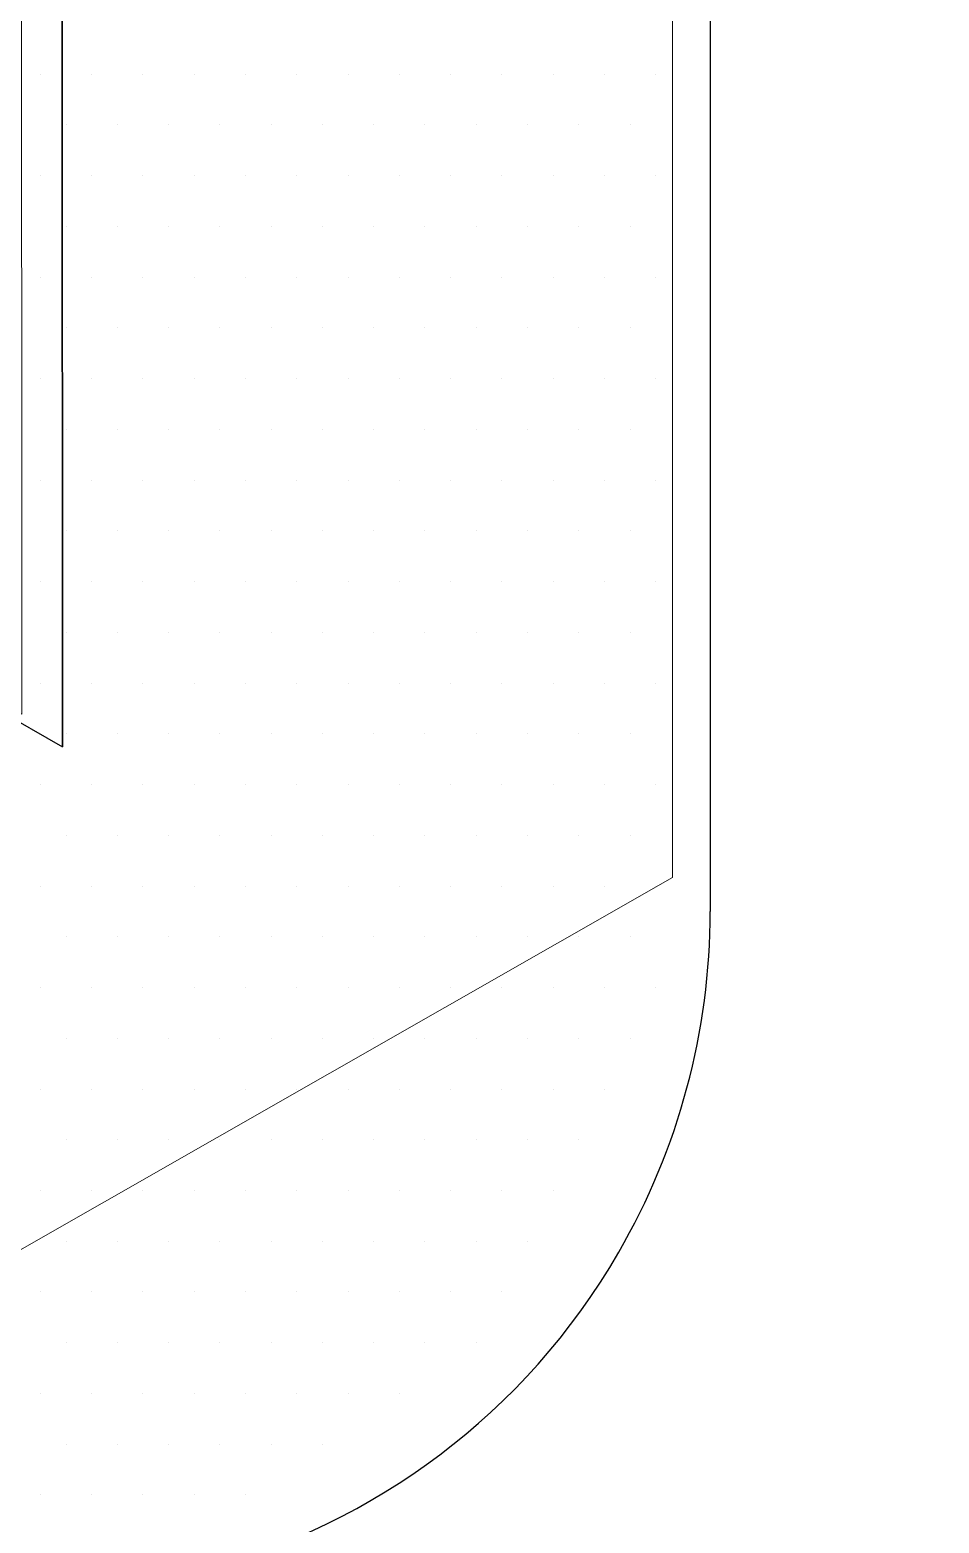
# Model space of a CAD drawing. Header units: inches. Extents: x -17.6 to 82.3, y -15.1 to 23.2.
# Drawn here: x 2.311 to 2.645, y 9.601 to 10.15 of the extents above; entities that cross this region are included whole.
import ezdxf

# ---------------------------------------------------------------- set-up
doc = ezdxf.new("R2010")
doc.units = ezdxf.units.IN
doc.header["$MEASUREMENT"] = 0
for name, color, linetype, lineweight in [('.ATI-HATCH', 7, 'Continuous', 0), ('G-ANNO-TTLB', 7, 'Continuous', 0), ('TYVEK', 7, 'Continuous', 0)]:
    doc.layers.add(name, color=color, linetype=linetype, lineweight=lineweight)

# ---------------------------------------------------------------- blocks, each defined once
blk = doc.blocks.new('Block_359')
at = {"layer": '.ATI-HATCH'}
blk.add_open_spline([(-0.38694, 11.43875), (-0.38694, 11.43875), (-0.38847, 11.43958), (-0.38847, 11.43958), (-0.38847, 11.43958), (-0.38694, 11.44042), (-0.38694, 11.44042), (-0.38694, 11.44042), (-0.38694, 11.83125), (-0.38694, 11.83125), (-0.38694, 11.83125), (-0.38764, 11.83097), (-0.38764, 11.83097), (-0.38764, 11.83097), (-0.38764, 11.83167), (-0.38764, 11.83167), (-0.38764, 11.83167), (-0.59625, 11.95083), (-0.59625, 11.95083), (-0.59625, 11.95083), (-0.59625, 11.34875), (-0.59625, 11.34875), (-0.59625, 11.34875), (-0.47069, 11.13361), (-0.47069, 11.13361), (-0.47069, 11.13361), (2.17, 9.62333), (2.17, 9.62333), (2.17, 9.62333), (2.54681, 9.83847), (2.54681, 9.83847), (2.54681, 9.83847), (2.54681, 10.29986), (2.54681, 10.29986), (2.54681, 10.29986), (2.30764, 10.43653), (2.30764, 10.43653), (2.30764, 10.43653), (2.30764, 10.22667), (2.30764, 10.22667), (2.30764, 10.22667), (2.30778, 9.89847), (2.30778, 9.89847), (2.30778, 9.89847), (-0.38694, 11.43875), (-0.38694, 11.43875)], degree=3, knots=[0, 0, 0, 0, 1, 1, 1, 2, 2, 2, 3, 3, 3, 4, 4, 4, 5, 5, 5, 6, 6, 6, 7, 7, 7, 8, 8, 8, 9, 9, 9, 10, 10, 10, 11, 11, 11, 12, 12, 12, 13, 13, 13, 14, 14, 14, 15, 15, 15, 15], dxfattribs=at)
at = {"layer": '.ATI-HATCH', "color": 8, "lineweight": 0, "true_color": 0x808080}
for points in [[(2.31462, 10.13356), (2.31462, 10.13356), (2.31462, 10.13356), (2.31462, 10.13356)], [(2.33345, 10.13356), (2.33345, 10.13356), (2.33345, 10.13356), (2.33345, 10.13356)], [(2.35228, 10.13356), (2.35228, 10.13356), (2.35228, 10.13356), (2.35228, 10.13356)], [(2.37111, 10.13356), (2.37111, 10.13356), (2.37111, 10.13356), (2.37111, 10.13356)], [(2.38995, 10.13356), (2.38995, 10.13356), (2.38995, 10.13356), (2.38995, 10.13356)], [(2.40878, 10.13356), (2.40878, 10.13356), (2.40878, 10.13356), (2.40878, 10.13356)], [(2.42761, 10.13356), (2.42761, 10.13356), (2.42761, 10.13356), (2.42761, 10.13356)], [(2.44645, 10.13356), (2.44645, 10.13356), (2.44645, 10.13356), (2.44645, 10.13356)], [(2.46528, 10.13356), (2.46528, 10.13356), (2.46528, 10.13356), (2.46528, 10.13356)], [(2.48411, 10.13356), (2.48411, 10.13356), (2.48411, 10.13356), (2.48411, 10.13356)], [(2.50294, 10.13356), (2.50294, 10.13356), (2.50294, 10.13356), (2.50294, 10.13356)], [(2.52178, 10.13356), (2.52178, 10.13356), (2.52178, 10.13356), (2.52178, 10.13356)], [(2.54061, 10.13356), (2.54061, 10.13356), (2.54061, 10.13356), (2.54061, 10.13356)], [(2.32403, 10.11493), (2.32403, 10.11493), (2.32403, 10.11493), (2.32403, 10.11493)], [(2.34286, 10.11493), (2.34286, 10.11493), (2.34286, 10.11493), (2.34286, 10.11493)], [(2.3617, 10.11493), (2.3617, 10.11493), (2.3617, 10.11493), (2.3617, 10.11493)], [(2.38053, 10.11493), (2.38053, 10.11493), (2.38053, 10.11493), (2.38053, 10.11493)], [(2.39936, 10.11493), (2.39936, 10.11493), (2.39936, 10.11493), (2.39936, 10.11493)], [(2.4182, 10.11493), (2.4182, 10.11493), (2.4182, 10.11493), (2.4182, 10.11493)], [(2.43703, 10.11493), (2.43703, 10.11493), (2.43703, 10.11493), (2.43703, 10.11493)], [(2.45586, 10.11493), (2.45586, 10.11493), (2.45586, 10.11493), (2.45586, 10.11493)], [(2.47469, 10.11493), (2.47469, 10.11493), (2.47469, 10.11493), (2.47469, 10.11493)], [(2.49353, 10.11493), (2.49353, 10.11493), (2.49353, 10.11493), (2.49353, 10.11493)], [(2.51236, 10.11493), (2.51236, 10.11493), (2.51236, 10.11493), (2.51236, 10.11493)], [(2.53119, 10.11493), (2.53119, 10.11493), (2.53119, 10.11493), (2.53119, 10.11493)], [(2.31462, 10.09629), (2.31462, 10.09629), (2.31462, 10.09629), (2.31462, 10.09629)], [(2.33345, 10.09629), (2.33345, 10.09629), (2.33345, 10.09629), (2.33345, 10.09629)], [(2.35228, 10.09629), (2.35228, 10.09629), (2.35228, 10.09629), (2.35228, 10.09629)], [(2.37111, 10.09629), (2.37111, 10.09629), (2.37111, 10.09629), (2.37111, 10.09629)], [(2.38995, 10.09629), (2.38995, 10.09629), (2.38995, 10.09629), (2.38995, 10.09629)], [(2.40878, 10.09629), (2.40878, 10.09629), (2.40878, 10.09629), (2.40878, 10.09629)], [(2.42761, 10.09629), (2.42761, 10.09629), (2.42761, 10.09629), (2.42761, 10.09629)], [(2.44645, 10.09629), (2.44645, 10.09629), (2.44645, 10.09629), (2.44645, 10.09629)], [(2.46528, 10.09629), (2.46528, 10.09629), (2.46528, 10.09629), (2.46528, 10.09629)], [(2.48411, 10.09629), (2.48411, 10.09629), (2.48411, 10.09629), (2.48411, 10.09629)], [(2.50294, 10.09629), (2.50294, 10.09629), (2.50294, 10.09629), (2.50294, 10.09629)], [(2.52178, 10.09629), (2.52178, 10.09629), (2.52178, 10.09629), (2.52178, 10.09629)], [(2.54061, 10.09629), (2.54061, 10.09629), (2.54061, 10.09629), (2.54061, 10.09629)], [(2.32403, 10.07765), (2.32403, 10.07765), (2.32403, 10.07765), (2.32403, 10.07765)], [(2.34286, 10.07765), (2.34286, 10.07765), (2.34286, 10.07765), (2.34286, 10.07765)], [(2.3617, 10.07765), (2.3617, 10.07765), (2.3617, 10.07765), (2.3617, 10.07765)], [(2.38053, 10.07765), (2.38053, 10.07765), (2.38053, 10.07765), (2.38053, 10.07765)], [(2.39936, 10.07765), (2.39936, 10.07765), (2.39936, 10.07765), (2.39936, 10.07765)], [(2.4182, 10.07765), (2.4182, 10.07765), (2.4182, 10.07765), (2.4182, 10.07765)], [(2.43703, 10.07765), (2.43703, 10.07765), (2.43703, 10.07765), (2.43703, 10.07765)], [(2.45586, 10.07765), (2.45586, 10.07765), (2.45586, 10.07765), (2.45586, 10.07765)], [(2.47469, 10.07765), (2.47469, 10.07765), (2.47469, 10.07765), (2.47469, 10.07765)], [(2.49353, 10.07765), (2.49353, 10.07765), (2.49353, 10.07765), (2.49353, 10.07765)], [(2.51236, 10.07765), (2.51236, 10.07765), (2.51236, 10.07765), (2.51236, 10.07765)], [(2.53119, 10.07765), (2.53119, 10.07765), (2.53119, 10.07765), (2.53119, 10.07765)], [(2.31462, 10.05901), (2.31462, 10.05901), (2.31462, 10.05901), (2.31462, 10.05901)], [(2.33345, 10.05901), (2.33345, 10.05901), (2.33345, 10.05901), (2.33345, 10.05901)], [(2.35228, 10.05901), (2.35228, 10.05901), (2.35228, 10.05901), (2.35228, 10.05901)], [(2.37111, 10.05901), (2.37111, 10.05901), (2.37111, 10.05901), (2.37111, 10.05901)], [(2.38995, 10.05901), (2.38995, 10.05901), (2.38995, 10.05901), (2.38995, 10.05901)], [(2.40878, 10.05901), (2.40878, 10.05901), (2.40878, 10.05901), (2.40878, 10.05901)], [(2.42761, 10.05901), (2.42761, 10.05901), (2.42761, 10.05901), (2.42761, 10.05901)], [(2.44645, 10.05901), (2.44645, 10.05901), (2.44645, 10.05901), (2.44645, 10.05901)], [(2.46528, 10.05901), (2.46528, 10.05901), (2.46528, 10.05901), (2.46528, 10.05901)], [(2.48411, 10.05901), (2.48411, 10.05901), (2.48411, 10.05901), (2.48411, 10.05901)], [(2.50294, 10.05901), (2.50294, 10.05901), (2.50294, 10.05901), (2.50294, 10.05901)], [(2.52178, 10.05901), (2.52178, 10.05901), (2.52178, 10.05901), (2.52178, 10.05901)], [(2.54061, 10.05901), (2.54061, 10.05901), (2.54061, 10.05901), (2.54061, 10.05901)], [(2.32403, 10.04038), (2.32403, 10.04038), (2.32403, 10.04038), (2.32403, 10.04038)], [(2.34286, 10.04038), (2.34286, 10.04038), (2.34286, 10.04038), (2.34286, 10.04038)], [(2.3617, 10.04038), (2.3617, 10.04038), (2.3617, 10.04038), (2.3617, 10.04038)], [(2.38053, 10.04038), (2.38053, 10.04038), (2.38053, 10.04038), (2.38053, 10.04038)], [(2.39936, 10.04038), (2.39936, 10.04038), (2.39936, 10.04038), (2.39936, 10.04038)], [(2.4182, 10.04038), (2.4182, 10.04038), (2.4182, 10.04038), (2.4182, 10.04038)], [(2.43703, 10.04038), (2.43703, 10.04038), (2.43703, 10.04038), (2.43703, 10.04038)], [(2.45586, 10.04038), (2.45586, 10.04038), (2.45586, 10.04038), (2.45586, 10.04038)], [(2.47469, 10.04038), (2.47469, 10.04038), (2.47469, 10.04038), (2.47469, 10.04038)], [(2.49353, 10.04038), (2.49353, 10.04038), (2.49353, 10.04038), (2.49353, 10.04038)], [(2.51236, 10.04038), (2.51236, 10.04038), (2.51236, 10.04038), (2.51236, 10.04038)], [(2.53119, 10.04038), (2.53119, 10.04038), (2.53119, 10.04038), (2.53119, 10.04038)], [(2.31462, 10.02174), (2.31462, 10.02174), (2.31462, 10.02174), (2.31462, 10.02174)], [(2.33345, 10.02174), (2.33345, 10.02174), (2.33345, 10.02174), (2.33345, 10.02174)], [(2.35228, 10.02174), (2.35228, 10.02174), (2.35228, 10.02174), (2.35228, 10.02174)], [(2.37111, 10.02174), (2.37111, 10.02174), (2.37111, 10.02174), (2.37111, 10.02174)], [(2.38995, 10.02174), (2.38995, 10.02174), (2.38995, 10.02174), (2.38995, 10.02174)], [(2.40878, 10.02174), (2.40878, 10.02174), (2.40878, 10.02174), (2.40878, 10.02174)], [(2.42761, 10.02174), (2.42761, 10.02174), (2.42761, 10.02174), (2.42761, 10.02174)], [(2.44645, 10.02174), (2.44645, 10.02174), (2.44645, 10.02174), (2.44645, 10.02174)], [(2.46528, 10.02174), (2.46528, 10.02174), (2.46528, 10.02174), (2.46528, 10.02174)], [(2.48411, 10.02174), (2.48411, 10.02174), (2.48411, 10.02174), (2.48411, 10.02174)], [(2.50294, 10.02174), (2.50294, 10.02174), (2.50294, 10.02174), (2.50294, 10.02174)], [(2.52178, 10.02174), (2.52178, 10.02174), (2.52178, 10.02174), (2.52178, 10.02174)], [(2.54061, 10.02174), (2.54061, 10.02174), (2.54061, 10.02174), (2.54061, 10.02174)], [(2.32403, 10.0031), (2.32403, 10.0031), (2.32403, 10.0031), (2.32403, 10.0031)], [(2.34286, 10.0031), (2.34286, 10.0031), (2.34286, 10.0031), (2.34286, 10.0031)], [(2.3617, 10.0031), (2.3617, 10.0031), (2.3617, 10.0031), (2.3617, 10.0031)], [(2.38053, 10.0031), (2.38053, 10.0031), (2.38053, 10.0031), (2.38053, 10.0031)], [(2.39936, 10.0031), (2.39936, 10.0031), (2.39936, 10.0031), (2.39936, 10.0031)], [(2.4182, 10.0031), (2.4182, 10.0031), (2.4182, 10.0031), (2.4182, 10.0031)], [(2.43703, 10.0031), (2.43703, 10.0031), (2.43703, 10.0031), (2.43703, 10.0031)], [(2.45586, 10.0031), (2.45586, 10.0031), (2.45586, 10.0031), (2.45586, 10.0031)], [(2.47469, 10.0031), (2.47469, 10.0031), (2.47469, 10.0031), (2.47469, 10.0031)], [(2.49353, 10.0031), (2.49353, 10.0031), (2.49353, 10.0031), (2.49353, 10.0031)], [(2.51236, 10.0031), (2.51236, 10.0031), (2.51236, 10.0031), (2.51236, 10.0031)], [(2.53119, 10.0031), (2.53119, 10.0031), (2.53119, 10.0031), (2.53119, 10.0031)], [(2.31462, 9.98446), (2.31462, 9.98446), (2.31462, 9.98446), (2.31462, 9.98446)], [(2.33345, 9.98446), (2.33345, 9.98446), (2.33345, 9.98446), (2.33345, 9.98446)], [(2.35228, 9.98446), (2.35228, 9.98446), (2.35228, 9.98446), (2.35228, 9.98446)], [(2.37111, 9.98446), (2.37111, 9.98446), (2.37111, 9.98446), (2.37111, 9.98446)], [(2.38995, 9.98446), (2.38995, 9.98446), (2.38995, 9.98446), (2.38995, 9.98446)], [(2.40878, 9.98446), (2.40878, 9.98446), (2.40878, 9.98446), (2.40878, 9.98446)], [(2.42761, 9.98446), (2.42761, 9.98446), (2.42761, 9.98446), (2.42761, 9.98446)], [(2.44645, 9.98446), (2.44645, 9.98446), (2.44645, 9.98446), (2.44645, 9.98446)], [(2.46528, 9.98446), (2.46528, 9.98446), (2.46528, 9.98446), (2.46528, 9.98446)], [(2.48411, 9.98446), (2.48411, 9.98446), (2.48411, 9.98446), (2.48411, 9.98446)], [(2.50294, 9.98446), (2.50294, 9.98446), (2.50294, 9.98446), (2.50294, 9.98446)], [(2.52178, 9.98446), (2.52178, 9.98446), (2.52178, 9.98446), (2.52178, 9.98446)], [(2.54061, 9.98446), (2.54061, 9.98446), (2.54061, 9.98446), (2.54061, 9.98446)], [(2.32403, 9.96582), (2.32403, 9.96582), (2.32403, 9.96582), (2.32403, 9.96582)], [(2.34286, 9.96582), (2.34286, 9.96582), (2.34286, 9.96582), (2.34286, 9.96582)], [(2.3617, 9.96582), (2.3617, 9.96582), (2.3617, 9.96582), (2.3617, 9.96582)], [(2.38053, 9.96582), (2.38053, 9.96582), (2.38053, 9.96582), (2.38053, 9.96582)], [(2.39936, 9.96582), (2.39936, 9.96582), (2.39936, 9.96582), (2.39936, 9.96582)], [(2.4182, 9.96582), (2.4182, 9.96582), (2.4182, 9.96582), (2.4182, 9.96582)], [(2.43703, 9.96582), (2.43703, 9.96582), (2.43703, 9.96582), (2.43703, 9.96582)], [(2.45586, 9.96582), (2.45586, 9.96582), (2.45586, 9.96582), (2.45586, 9.96582)], [(2.47469, 9.96582), (2.47469, 9.96582), (2.47469, 9.96582), (2.47469, 9.96582)], [(2.49353, 9.96582), (2.49353, 9.96582), (2.49353, 9.96582), (2.49353, 9.96582)], [(2.51236, 9.96582), (2.51236, 9.96582), (2.51236, 9.96582), (2.51236, 9.96582)], [(2.53119, 9.96582), (2.53119, 9.96582), (2.53119, 9.96582), (2.53119, 9.96582)], [(2.31462, 9.94719), (2.31462, 9.94719), (2.31462, 9.94719), (2.31462, 9.94719)], [(2.33345, 9.94719), (2.33345, 9.94719), (2.33345, 9.94719), (2.33345, 9.94719)], [(2.35228, 9.94719), (2.35228, 9.94719), (2.35228, 9.94719), (2.35228, 9.94719)], [(2.37111, 9.94719), (2.37111, 9.94719), (2.37111, 9.94719), (2.37111, 9.94719)], [(2.38995, 9.94719), (2.38995, 9.94719), (2.38995, 9.94719), (2.38995, 9.94719)], [(2.40878, 9.94719), (2.40878, 9.94719), (2.40878, 9.94719), (2.40878, 9.94719)], [(2.42761, 9.94719), (2.42761, 9.94719), (2.42761, 9.94719), (2.42761, 9.94719)], [(2.44645, 9.94719), (2.44645, 9.94719), (2.44645, 9.94719), (2.44645, 9.94719)], [(2.46528, 9.94719), (2.46528, 9.94719), (2.46528, 9.94719), (2.46528, 9.94719)], [(2.48411, 9.94719), (2.48411, 9.94719), (2.48411, 9.94719), (2.48411, 9.94719)], [(2.50294, 9.94719), (2.50294, 9.94719), (2.50294, 9.94719), (2.50294, 9.94719)], [(2.52178, 9.94719), (2.52178, 9.94719), (2.52178, 9.94719), (2.52178, 9.94719)], [(2.54061, 9.94719), (2.54061, 9.94719), (2.54061, 9.94719), (2.54061, 9.94719)], [(2.32403, 9.92855), (2.32403, 9.92855), (2.32403, 9.92855), (2.32403, 9.92855)], [(2.34286, 9.92855), (2.34286, 9.92855), (2.34286, 9.92855), (2.34286, 9.92855)], [(2.3617, 9.92855), (2.3617, 9.92855), (2.3617, 9.92855), (2.3617, 9.92855)], [(2.38053, 9.92855), (2.38053, 9.92855), (2.38053, 9.92855), (2.38053, 9.92855)], [(2.39936, 9.92855), (2.39936, 9.92855), (2.39936, 9.92855), (2.39936, 9.92855)], [(2.4182, 9.92855), (2.4182, 9.92855), (2.4182, 9.92855), (2.4182, 9.92855)], [(2.43703, 9.92855), (2.43703, 9.92855), (2.43703, 9.92855), (2.43703, 9.92855)], [(2.45586, 9.92855), (2.45586, 9.92855), (2.45586, 9.92855), (2.45586, 9.92855)], [(2.47469, 9.92855), (2.47469, 9.92855), (2.47469, 9.92855), (2.47469, 9.92855)], [(2.49353, 9.92855), (2.49353, 9.92855), (2.49353, 9.92855), (2.49353, 9.92855)], [(2.51236, 9.92855), (2.51236, 9.92855), (2.51236, 9.92855), (2.51236, 9.92855)], [(2.53119, 9.92855), (2.53119, 9.92855), (2.53119, 9.92855), (2.53119, 9.92855)], [(2.31462, 9.90991), (2.31462, 9.90991), (2.31462, 9.90991), (2.31462, 9.90991)], [(2.33345, 9.90991), (2.33345, 9.90991), (2.33345, 9.90991), (2.33345, 9.90991)], [(2.35228, 9.90991), (2.35228, 9.90991), (2.35228, 9.90991), (2.35228, 9.90991)], [(2.37111, 9.90991), (2.37111, 9.90991), (2.37111, 9.90991), (2.37111, 9.90991)], [(2.38995, 9.90991), (2.38995, 9.90991), (2.38995, 9.90991), (2.38995, 9.90991)], [(2.40878, 9.90991), (2.40878, 9.90991), (2.40878, 9.90991), (2.40878, 9.90991)], [(2.42761, 9.90991), (2.42761, 9.90991), (2.42761, 9.90991), (2.42761, 9.90991)], [(2.44645, 9.90991), (2.44645, 9.90991), (2.44645, 9.90991), (2.44645, 9.90991)], [(2.46528, 9.90991), (2.46528, 9.90991), (2.46528, 9.90991), (2.46528, 9.90991)], [(2.48411, 9.90991), (2.48411, 9.90991), (2.48411, 9.90991), (2.48411, 9.90991)], [(2.50294, 9.90991), (2.50294, 9.90991), (2.50294, 9.90991), (2.50294, 9.90991)], [(2.52178, 9.90991), (2.52178, 9.90991), (2.52178, 9.90991), (2.52178, 9.90991)], [(2.54061, 9.90991), (2.54061, 9.90991), (2.54061, 9.90991), (2.54061, 9.90991)], [(2.32403, 9.89127), (2.32403, 9.89127), (2.32403, 9.89127), (2.32403, 9.89127)], [(2.34286, 9.89127), (2.34286, 9.89127), (2.34286, 9.89127), (2.34286, 9.89127)], [(2.3617, 9.89127), (2.3617, 9.89127), (2.3617, 9.89127), (2.3617, 9.89127)], [(2.38053, 9.89127), (2.38053, 9.89127), (2.38053, 9.89127), (2.38053, 9.89127)], [(2.39936, 9.89127), (2.39936, 9.89127), (2.39936, 9.89127), (2.39936, 9.89127)], [(2.4182, 9.89127), (2.4182, 9.89127), (2.4182, 9.89127), (2.4182, 9.89127)], [(2.43703, 9.89127), (2.43703, 9.89127), (2.43703, 9.89127), (2.43703, 9.89127)], [(2.45586, 9.89127), (2.45586, 9.89127), (2.45586, 9.89127), (2.45586, 9.89127)], [(2.47469, 9.89127), (2.47469, 9.89127), (2.47469, 9.89127), (2.47469, 9.89127)], [(2.49353, 9.89127), (2.49353, 9.89127), (2.49353, 9.89127), (2.49353, 9.89127)], [(2.51236, 9.89127), (2.51236, 9.89127), (2.51236, 9.89127), (2.51236, 9.89127)], [(2.53119, 9.89127), (2.53119, 9.89127), (2.53119, 9.89127), (2.53119, 9.89127)], [(2.31462, 9.87264), (2.31462, 9.87264), (2.31462, 9.87264), (2.31462, 9.87264)], [(2.33345, 9.87264), (2.33345, 9.87264), (2.33345, 9.87264), (2.33345, 9.87264)], [(2.35228, 9.87264), (2.35228, 9.87264), (2.35228, 9.87264), (2.35228, 9.87264)], [(2.37111, 9.87264), (2.37111, 9.87264), (2.37111, 9.87264), (2.37111, 9.87264)], [(2.38995, 9.87264), (2.38995, 9.87264), (2.38995, 9.87264), (2.38995, 9.87264)], [(2.40878, 9.87264), (2.40878, 9.87264), (2.40878, 9.87264), (2.40878, 9.87264)], [(2.42761, 9.87264), (2.42761, 9.87264), (2.42761, 9.87264), (2.42761, 9.87264)], [(2.44645, 9.87264), (2.44645, 9.87264), (2.44645, 9.87264), (2.44645, 9.87264)], [(2.46528, 9.87264), (2.46528, 9.87264), (2.46528, 9.87264), (2.46528, 9.87264)], [(2.48411, 9.87264), (2.48411, 9.87264), (2.48411, 9.87264), (2.48411, 9.87264)], [(2.50294, 9.87264), (2.50294, 9.87264), (2.50294, 9.87264), (2.50294, 9.87264)], [(2.52178, 9.87264), (2.52178, 9.87264), (2.52178, 9.87264), (2.52178, 9.87264)], [(2.54061, 9.87264), (2.54061, 9.87264), (2.54061, 9.87264), (2.54061, 9.87264)], [(2.32403, 9.854), (2.32403, 9.854), (2.32403, 9.854), (2.32403, 9.854)], [(2.34286, 9.854), (2.34286, 9.854), (2.34286, 9.854), (2.34286, 9.854)], [(2.3617, 9.854), (2.3617, 9.854), (2.3617, 9.854), (2.3617, 9.854)], [(2.38053, 9.854), (2.38053, 9.854), (2.38053, 9.854), (2.38053, 9.854)], [(2.39936, 9.854), (2.39936, 9.854), (2.39936, 9.854), (2.39936, 9.854)], [(2.4182, 9.854), (2.4182, 9.854), (2.4182, 9.854), (2.4182, 9.854)], [(2.43703, 9.854), (2.43703, 9.854), (2.43703, 9.854), (2.43703, 9.854)], [(2.45586, 9.854), (2.45586, 9.854), (2.45586, 9.854), (2.45586, 9.854)], [(2.47469, 9.854), (2.47469, 9.854), (2.47469, 9.854), (2.47469, 9.854)], [(2.49353, 9.854), (2.49353, 9.854), (2.49353, 9.854), (2.49353, 9.854)], [(2.51236, 9.854), (2.51236, 9.854), (2.51236, 9.854), (2.51236, 9.854)], [(2.53119, 9.854), (2.53119, 9.854), (2.53119, 9.854), (2.53119, 9.854)], [(2.31462, 9.83536), (2.31462, 9.83536), (2.31462, 9.83536), (2.31462, 9.83536)], [(2.33345, 9.83536), (2.33345, 9.83536), (2.33345, 9.83536), (2.33345, 9.83536)], [(2.35228, 9.83536), (2.35228, 9.83536), (2.35228, 9.83536), (2.35228, 9.83536)], [(2.37111, 9.83536), (2.37111, 9.83536), (2.37111, 9.83536), (2.37111, 9.83536)], [(2.38995, 9.83536), (2.38995, 9.83536), (2.38995, 9.83536), (2.38995, 9.83536)], [(2.40878, 9.83536), (2.40878, 9.83536), (2.40878, 9.83536), (2.40878, 9.83536)], [(2.42761, 9.83536), (2.42761, 9.83536), (2.42761, 9.83536), (2.42761, 9.83536)], [(2.44645, 9.83536), (2.44645, 9.83536), (2.44645, 9.83536), (2.44645, 9.83536)], [(2.46528, 9.83536), (2.46528, 9.83536), (2.46528, 9.83536), (2.46528, 9.83536)], [(2.48411, 9.83536), (2.48411, 9.83536), (2.48411, 9.83536), (2.48411, 9.83536)], [(2.50294, 9.83536), (2.50294, 9.83536), (2.50294, 9.83536), (2.50294, 9.83536)], [(2.52178, 9.83536), (2.52178, 9.83536), (2.52178, 9.83536), (2.52178, 9.83536)], [(2.54061, 9.83536), (2.54061, 9.83536), (2.54061, 9.83536), (2.54061, 9.83536)], [(2.32403, 9.81672), (2.32403, 9.81672), (2.32403, 9.81672), (2.32403, 9.81672)], [(2.34286, 9.81672), (2.34286, 9.81672), (2.34286, 9.81672), (2.34286, 9.81672)], [(2.3617, 9.81672), (2.3617, 9.81672), (2.3617, 9.81672), (2.3617, 9.81672)], [(2.38053, 9.81672), (2.38053, 9.81672), (2.38053, 9.81672), (2.38053, 9.81672)], [(2.39936, 9.81672), (2.39936, 9.81672), (2.39936, 9.81672), (2.39936, 9.81672)], [(2.4182, 9.81672), (2.4182, 9.81672), (2.4182, 9.81672), (2.4182, 9.81672)], [(2.43703, 9.81672), (2.43703, 9.81672), (2.43703, 9.81672), (2.43703, 9.81672)], [(2.45586, 9.81672), (2.45586, 9.81672), (2.45586, 9.81672), (2.45586, 9.81672)], [(2.47469, 9.81672), (2.47469, 9.81672), (2.47469, 9.81672), (2.47469, 9.81672)], [(2.49353, 9.81672), (2.49353, 9.81672), (2.49353, 9.81672), (2.49353, 9.81672)], [(2.51236, 9.81672), (2.51236, 9.81672), (2.51236, 9.81672), (2.51236, 9.81672)], [(2.53119, 9.81672), (2.53119, 9.81672), (2.53119, 9.81672), (2.53119, 9.81672)], [(2.31462, 9.79809), (2.31462, 9.79809), (2.31462, 9.79809), (2.31462, 9.79809)], [(2.33345, 9.79809), (2.33345, 9.79809), (2.33345, 9.79809), (2.33345, 9.79809)], [(2.35228, 9.79809), (2.35228, 9.79809), (2.35228, 9.79809), (2.35228, 9.79809)], [(2.37111, 9.79809), (2.37111, 9.79809), (2.37111, 9.79809), (2.37111, 9.79809)], [(2.38995, 9.79809), (2.38995, 9.79809), (2.38995, 9.79809), (2.38995, 9.79809)], [(2.40878, 9.79809), (2.40878, 9.79809), (2.40878, 9.79809), (2.40878, 9.79809)], [(2.42761, 9.79809), (2.42761, 9.79809), (2.42761, 9.79809), (2.42761, 9.79809)], [(2.44645, 9.79809), (2.44645, 9.79809), (2.44645, 9.79809), (2.44645, 9.79809)], [(2.46528, 9.79809), (2.46528, 9.79809), (2.46528, 9.79809), (2.46528, 9.79809)], [(2.48411, 9.79809), (2.48411, 9.79809), (2.48411, 9.79809), (2.48411, 9.79809)], [(2.50294, 9.79809), (2.50294, 9.79809), (2.50294, 9.79809), (2.50294, 9.79809)], [(2.52178, 9.79809), (2.52178, 9.79809), (2.52178, 9.79809), (2.52178, 9.79809)], [(2.54061, 9.79809), (2.54061, 9.79809), (2.54061, 9.79809), (2.54061, 9.79809)], [(2.32403, 9.77945), (2.32403, 9.77945), (2.32403, 9.77945), (2.32403, 9.77945)], [(2.34286, 9.77945), (2.34286, 9.77945), (2.34286, 9.77945), (2.34286, 9.77945)], [(2.3617, 9.77945), (2.3617, 9.77945), (2.3617, 9.77945), (2.3617, 9.77945)], [(2.38053, 9.77945), (2.38053, 9.77945), (2.38053, 9.77945), (2.38053, 9.77945)], [(2.39936, 9.77945), (2.39936, 9.77945), (2.39936, 9.77945), (2.39936, 9.77945)], [(2.4182, 9.77945), (2.4182, 9.77945), (2.4182, 9.77945), (2.4182, 9.77945)], [(2.43703, 9.77945), (2.43703, 9.77945), (2.43703, 9.77945), (2.43703, 9.77945)], [(2.45586, 9.77945), (2.45586, 9.77945), (2.45586, 9.77945), (2.45586, 9.77945)], [(2.47469, 9.77945), (2.47469, 9.77945), (2.47469, 9.77945), (2.47469, 9.77945)], [(2.49353, 9.77945), (2.49353, 9.77945), (2.49353, 9.77945), (2.49353, 9.77945)], [(2.51236, 9.77945), (2.51236, 9.77945), (2.51236, 9.77945), (2.51236, 9.77945)], [(2.53119, 9.77945), (2.53119, 9.77945), (2.53119, 9.77945), (2.53119, 9.77945)], [(2.31462, 9.76081), (2.31462, 9.76081), (2.31462, 9.76081), (2.31462, 9.76081)], [(2.33345, 9.76081), (2.33345, 9.76081), (2.33345, 9.76081), (2.33345, 9.76081)], [(2.35228, 9.76081), (2.35228, 9.76081), (2.35228, 9.76081), (2.35228, 9.76081)], [(2.37111, 9.76081), (2.37111, 9.76081), (2.37111, 9.76081), (2.37111, 9.76081)], [(2.38995, 9.76081), (2.38995, 9.76081), (2.38995, 9.76081), (2.38995, 9.76081)], [(2.40878, 9.76081), (2.40878, 9.76081), (2.40878, 9.76081), (2.40878, 9.76081)], [(2.42761, 9.76081), (2.42761, 9.76081), (2.42761, 9.76081), (2.42761, 9.76081)], [(2.44645, 9.76081), (2.44645, 9.76081), (2.44645, 9.76081), (2.44645, 9.76081)], [(2.46528, 9.76081), (2.46528, 9.76081), (2.46528, 9.76081), (2.46528, 9.76081)], [(2.48411, 9.76081), (2.48411, 9.76081), (2.48411, 9.76081), (2.48411, 9.76081)], [(2.50294, 9.76081), (2.50294, 9.76081), (2.50294, 9.76081), (2.50294, 9.76081)], [(2.52178, 9.76081), (2.52178, 9.76081), (2.52178, 9.76081), (2.52178, 9.76081)], [(2.32403, 9.74217), (2.32403, 9.74217), (2.32403, 9.74217), (2.32403, 9.74217)], [(2.34286, 9.74217), (2.34286, 9.74217), (2.34286, 9.74217), (2.34286, 9.74217)], [(2.3617, 9.74217), (2.3617, 9.74217), (2.3617, 9.74217), (2.3617, 9.74217)], [(2.38053, 9.74217), (2.38053, 9.74217), (2.38053, 9.74217), (2.38053, 9.74217)], [(2.39936, 9.74217), (2.39936, 9.74217), (2.39936, 9.74217), (2.39936, 9.74217)], [(2.4182, 9.74217), (2.4182, 9.74217), (2.4182, 9.74217), (2.4182, 9.74217)], [(2.43703, 9.74217), (2.43703, 9.74217), (2.43703, 9.74217), (2.43703, 9.74217)], [(2.45586, 9.74217), (2.45586, 9.74217), (2.45586, 9.74217), (2.45586, 9.74217)], [(2.47469, 9.74217), (2.47469, 9.74217), (2.47469, 9.74217), (2.47469, 9.74217)], [(2.49353, 9.74217), (2.49353, 9.74217), (2.49353, 9.74217), (2.49353, 9.74217)], [(2.51236, 9.74217), (2.51236, 9.74217), (2.51236, 9.74217), (2.51236, 9.74217)], [(2.31462, 9.72353), (2.31462, 9.72353), (2.31462, 9.72353), (2.31462, 9.72353)], [(2.33345, 9.72353), (2.33345, 9.72353), (2.33345, 9.72353), (2.33345, 9.72353)], [(2.35228, 9.72353), (2.35228, 9.72353), (2.35228, 9.72353), (2.35228, 9.72353)], [(2.37111, 9.72353), (2.37111, 9.72353), (2.37111, 9.72353), (2.37111, 9.72353)], [(2.38995, 9.72353), (2.38995, 9.72353), (2.38995, 9.72353), (2.38995, 9.72353)], [(2.40878, 9.72353), (2.40878, 9.72353), (2.40878, 9.72353), (2.40878, 9.72353)], [(2.42761, 9.72353), (2.42761, 9.72353), (2.42761, 9.72353), (2.42761, 9.72353)], [(2.44645, 9.72353), (2.44645, 9.72353), (2.44645, 9.72353), (2.44645, 9.72353)], [(2.46528, 9.72353), (2.46528, 9.72353), (2.46528, 9.72353), (2.46528, 9.72353)], [(2.48411, 9.72353), (2.48411, 9.72353), (2.48411, 9.72353), (2.48411, 9.72353)], [(2.50294, 9.72353), (2.50294, 9.72353), (2.50294, 9.72353), (2.50294, 9.72353)], [(2.32403, 9.7049), (2.32403, 9.7049), (2.32403, 9.7049), (2.32403, 9.7049)], [(2.34286, 9.7049), (2.34286, 9.7049), (2.34286, 9.7049), (2.34286, 9.7049)], [(2.3617, 9.7049), (2.3617, 9.7049), (2.3617, 9.7049), (2.3617, 9.7049)], [(2.38053, 9.7049), (2.38053, 9.7049), (2.38053, 9.7049), (2.38053, 9.7049)], [(2.39936, 9.7049), (2.39936, 9.7049), (2.39936, 9.7049), (2.39936, 9.7049)], [(2.4182, 9.7049), (2.4182, 9.7049), (2.4182, 9.7049), (2.4182, 9.7049)], [(2.43703, 9.7049), (2.43703, 9.7049), (2.43703, 9.7049), (2.43703, 9.7049)], [(2.45586, 9.7049), (2.45586, 9.7049), (2.45586, 9.7049), (2.45586, 9.7049)], [(2.47469, 9.7049), (2.47469, 9.7049), (2.47469, 9.7049), (2.47469, 9.7049)], [(2.49353, 9.7049), (2.49353, 9.7049), (2.49353, 9.7049), (2.49353, 9.7049)], [(2.31462, 9.68626), (2.31462, 9.68626), (2.31462, 9.68626), (2.31462, 9.68626)], [(2.33345, 9.68626), (2.33345, 9.68626), (2.33345, 9.68626), (2.33345, 9.68626)], [(2.35228, 9.68626), (2.35228, 9.68626), (2.35228, 9.68626), (2.35228, 9.68626)], [(2.37111, 9.68626), (2.37111, 9.68626), (2.37111, 9.68626), (2.37111, 9.68626)], [(2.38995, 9.68626), (2.38995, 9.68626), (2.38995, 9.68626), (2.38995, 9.68626)], [(2.40878, 9.68626), (2.40878, 9.68626), (2.40878, 9.68626), (2.40878, 9.68626)], [(2.42761, 9.68626), (2.42761, 9.68626), (2.42761, 9.68626), (2.42761, 9.68626)], [(2.44645, 9.68626), (2.44645, 9.68626), (2.44645, 9.68626), (2.44645, 9.68626)], [(2.46528, 9.68626), (2.46528, 9.68626), (2.46528, 9.68626), (2.46528, 9.68626)], [(2.48411, 9.68626), (2.48411, 9.68626), (2.48411, 9.68626), (2.48411, 9.68626)], [(2.32403, 9.66762), (2.32403, 9.66762), (2.32403, 9.66762), (2.32403, 9.66762)], [(2.34286, 9.66762), (2.34286, 9.66762), (2.34286, 9.66762), (2.34286, 9.66762)], [(2.3617, 9.66762), (2.3617, 9.66762), (2.3617, 9.66762), (2.3617, 9.66762)], [(2.38053, 9.66762), (2.38053, 9.66762), (2.38053, 9.66762), (2.38053, 9.66762)], [(2.39936, 9.66762), (2.39936, 9.66762), (2.39936, 9.66762), (2.39936, 9.66762)], [(2.4182, 9.66762), (2.4182, 9.66762), (2.4182, 9.66762), (2.4182, 9.66762)], [(2.43703, 9.66762), (2.43703, 9.66762), (2.43703, 9.66762), (2.43703, 9.66762)], [(2.45586, 9.66762), (2.45586, 9.66762), (2.45586, 9.66762), (2.45586, 9.66762)], [(2.47469, 9.66762), (2.47469, 9.66762), (2.47469, 9.66762), (2.47469, 9.66762)], [(2.31462, 9.64898), (2.31462, 9.64898), (2.31462, 9.64898), (2.31462, 9.64898)], [(2.33345, 9.64898), (2.33345, 9.64898), (2.33345, 9.64898), (2.33345, 9.64898)], [(2.35228, 9.64898), (2.35228, 9.64898), (2.35228, 9.64898), (2.35228, 9.64898)], [(2.37111, 9.64898), (2.37111, 9.64898), (2.37111, 9.64898), (2.37111, 9.64898)], [(2.38995, 9.64898), (2.38995, 9.64898), (2.38995, 9.64898), (2.38995, 9.64898)], [(2.40878, 9.64898), (2.40878, 9.64898), (2.40878, 9.64898), (2.40878, 9.64898)], [(2.42761, 9.64898), (2.42761, 9.64898), (2.42761, 9.64898), (2.42761, 9.64898)], [(2.44645, 9.64898), (2.44645, 9.64898), (2.44645, 9.64898), (2.44645, 9.64898)], [(2.32403, 9.63035), (2.32403, 9.63035), (2.32403, 9.63035), (2.32403, 9.63035)], [(2.34286, 9.63035), (2.34286, 9.63035), (2.34286, 9.63035), (2.34286, 9.63035)], [(2.3617, 9.63035), (2.3617, 9.63035), (2.3617, 9.63035), (2.3617, 9.63035)], [(2.38053, 9.63035), (2.38053, 9.63035), (2.38053, 9.63035), (2.38053, 9.63035)], [(2.39936, 9.63035), (2.39936, 9.63035), (2.39936, 9.63035), (2.39936, 9.63035)], [(2.4182, 9.63035), (2.4182, 9.63035), (2.4182, 9.63035), (2.4182, 9.63035)], [(2.31462, 9.61171), (2.31462, 9.61171), (2.31462, 9.61171), (2.31462, 9.61171)], [(2.33345, 9.61171), (2.33345, 9.61171), (2.33345, 9.61171), (2.33345, 9.61171)], [(2.35228, 9.61171), (2.35228, 9.61171), (2.35228, 9.61171), (2.35228, 9.61171)], [(2.37111, 9.61171), (2.37111, 9.61171), (2.37111, 9.61171), (2.37111, 9.61171)], [(2.38995, 9.61171), (2.38995, 9.61171), (2.38995, 9.61171), (2.38995, 9.61171)]]:
    blk.add_open_spline(points, degree=3, dxfattribs=at)

msp = doc.modelspace()

# ---------------------------------------------------------------- hatches: boundary and pattern name
at = {"layer": 'G-ANNO-TTLB', "true_color": 0xff00ff, "transparency": 33554687}
h = msp.add_hatch(color=6, dxfattribs=at)
edge = h.paths.add_edge_path()
edge.add_spline(control_points=[(24.62525, -11.0625), (24.62525, -11.0625), (-16.0625, -11.0625), (-16.0625, -11.0625), (-16.0625, -11.0625), (-16.0625, 23.0625), (-16.0625, 23.0625), (-16.0625, 23.0625), (24.62525, 23.0625), (24.62525, 23.0625), (24.62525, 23.0625), (24.62525, -11.0625), (24.62525, -11.0625)], knot_values=[0, 0, 0, 0, 1, 1, 1, 2, 2, 2, 3, 3, 3, 4, 4, 4, 4], degree=3, periodic=0)
edge = h.paths.add_edge_path()
edge.add_spline(control_points=[(-15.9375, 22.9375), (-15.9375, 22.9375), (-15.9375, -10.9375), (-15.9375, -10.9375), (-15.9375, -10.9375), (24.50025, -10.9375), (24.50025, -10.9375), (24.50025, -10.9375), (24.50025, 22.9375), (24.50025, 22.9375), (24.50025, 22.9375), (-15.9375, 22.9375), (-15.9375, 22.9375)], knot_values=[0, 0, 0, 0, 1, 1, 1, 2, 2, 2, 3, 3, 3, 4, 4, 4, 4], degree=3, periodic=0)
edge.add_line((-15.9375, 22.9375), (-15.9375, 22.9375))

# ---------------------------------------------------------------- linework, layer by layer
at = {"layer": 'G-ANNO-TTLB'}
for points in [[(24.62525, -11.0625), (24.62525, -11.0625), (-16.0625, -11.0625), (-16.0625, -11.0625), (-16.0625, -11.0625), (-16.0625, 23.0625), (-16.0625, 23.0625), (-16.0625, 23.0625), (24.62525, 23.0625), (24.62525, 23.0625), (24.62525, 23.0625), (24.62525, -11.0625), (24.62525, -11.0625)], [(-15.9375, 22.9375), (-15.9375, 22.9375), (-15.9375, -10.9375), (-15.9375, -10.9375), (-15.9375, -10.9375), (24.50025, -10.9375), (24.50025, -10.9375), (24.50025, -10.9375), (24.50025, 22.9375), (24.50025, 22.9375), (24.50025, 22.9375), (-15.9375, 22.9375), (-15.9375, 22.9375)]]:
    msp.add_open_spline(points, degree=3, knots=[0, 0, 0, 0, 1, 1, 1, 2, 2, 2, 3, 3, 3, 4, 4, 4, 4], dxfattribs=at)
at = {"layer": 'TYVEK', "color": 4, "lineweight": 25, "true_color": 0x00ffff}
for p, q in [((-0.3608, 11.43721), (2.32269, 9.88647)), ((2.32269, 9.88647), (2.3226, 10.42771)), ((2.56065, 10.29028), (2.56065, 9.82605))]:
    msp.add_line(p, q, dxfattribs=at)
at = {"layer": 'TYVEK', "color": 18, "lineweight": 25, "true_color": 0x000000}
msp.add_line((-0.36016, 11.4359), (2.32269, 9.88647), dxfattribs=at)
msp.add_lwpolyline([(-0.3608, 11.83049), (-0.3608, 14.62779), (2.32218, 13.07747), (2.32269, 9.88647)], dxfattribs=at)
at = {"layer": 'TYVEK', "color": 4, "lineweight": 25, "true_color": 0x00ffff}
msp.add_open_spline([(2.18547, 9.60965), (2.30498, 9.54051), (2.45791, 9.58135), (2.52705, 9.70086), (2.54906, 9.73891), (2.56065, 9.78209), (2.56065, 9.82605)], degree=3, knots=[0, 0, 0, 0, 1, 1, 1, 2, 2, 2, 2], dxfattribs=at)

# ---------------------------------------------------------------- block references
at = {"layer": '.ATI-HATCH'}
msp.add_blockref('Block_359', (0, 0), dxfattribs=at)

doc.saveas('drawing.dxf')
